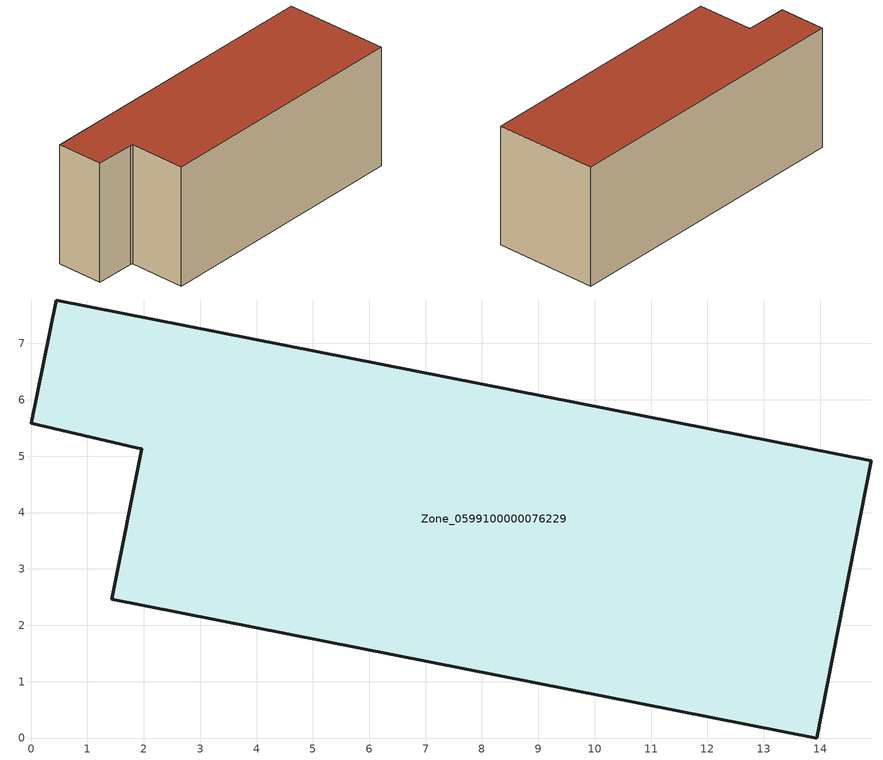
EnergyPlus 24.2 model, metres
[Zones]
Zone_0599100000076229
 floor ground (C_G): 1.97,5.13 1.87,5.15 0,5.58 0.44,7.77 14.91,4.92 13.94,0 1.43,2.46 z0
 wall outside (C_F): 1.87,5.15 1.97,5.13 1.43,2.46 13.94,0 14.91,4.92 0.44,7.77 0,5.58 1.87,5.15 z0:5.84
 roof outside (C_R): 13.94,0 14.91,4.92 0.44,7.77 0,5.58 1.87,5.15 1.97,5.13 1.43,2.46 z5.84
[BUILDING]
Pand.0599100000076229: North Axis=0; Terrain=City; Loads Convergence Tolerance Value=0.04; Temperature Convergence Tolerance Value=0.4; Solar Distribution=FullExterior; Maximum Number of Warmup Days=25; Minimum Number of Warmup Days=1
[Site:Location]
Rotterdam.The.Hague.AP_ZH_NLD Design_Conditions: Latitude=51.96; Longitude=4.45; Time Zone=1; Elevation=-4.5
[SITE:GROUNDTEMPERATURE:BUILDINGSURFACE]
18, 18, 18, 18, 18, 18, 18, 18, 18, 18, 18, 18
[MATERIAL] Thermal Absorptance=0.9; Solar Absorptance=0.7; Visible Absorptance=0.7
Name | Roughness | Thickness | Conductivity | Density | Specific Heat
G.TI.1946 | MediumSmooth | 0.15 | 1 | 540 | 1210
F.TI.1946 | Rough | 0.3 | 0.857143 | 1920 | 840
R.TI.1946 | MediumRough | 0.2 | 0.1 | 1500 | 1000
[CONSTRUCTION]
C_G: G.TI.1946
C_F: F.TI.1946
C_R: R.TI.1946
[ZONE]
Zone_0599100000076229: Type=1; Multiplier=1; Ceiling Height=Autocalculate; Volume=Autocalculate; Floor Area=autocalculate; Part of Total Floor Area=Yes
[ZONEINFILTRATION:DESIGNFLOWRATE]
Infil_Zone_0599100000076229: Zone or ZoneList or Space or SpaceList=Zone_0599100000076229; Schedule=AlwaysOn; Design Flow Rate Calculation Method=Flow/Area; Flow Rate per Floor Area=0.003; Constant Term Coefficient=1; Temperature Term Coefficient=0; Velocity Term Coefficient=0; Velocity Squared Term Coefficient=0
[HVACTEMPLATE:ZONE:IDEALLOADSAIRSYSTEM]
Zone_0599100000076229: Maximum Heating Supply Air Temperature=50; Minimum Cooling Supply Air Temperature=13; Maximum Heating Supply Air Humidity Ratio=0.0156; Minimum Cooling Supply Air Humidity Ratio=0.0077; Heating Limit=NoLimit; Cooling Limit=NoLimit; Dehumidification Control Type=ConstantSensibleHeatRatio; Cooling Sensible Heat Ratio=0.7; Dehumidification Setpoint=60; Humidification Control Type=None; Humidification Setpoint=30; Outdoor Air Method=None; Outdoor Air Flow Rate per Person=0.00944; Outdoor Air Flow Rate per Zone Floor Area=0; Outdoor Air Flow Rate per Zone=0; Demand Controlled Ventilation Type=None; Outdoor Air Economizer Type=NoEconomizer; Heat Recovery Type=None; Sensible Heat Recovery Effectiveness=0.7; Latent Heat Recovery Effectiveness=0.65
[ZONECONTROL:THERMOSTAT]
ThermostatControl_Zone_0599100000076229: Zone or ZoneList=Zone_0599100000076229; Control Type Schedule=DualSetpointControlType; Control 1=Thermostat_Zone_0599100000076229; Temperature Difference Between Cutout And Setpoint=0
[THERMOSTATSETPOINT:DUALSETPOINT]
Thermostat_Zone_0599100000076229: Heating Setpoint Temperature Schedule=HeatingSetpoint_Zone_0599100000076229; Cooling Setpoint Temperature Schedule=CoolingSetpoint_Zone_0599100000076229
[SCHEDULE:COMPACT]
HeatingSetpoint_Zone_0599100000076229: Through: 12/31, For: AllDays, Until: 24:00, 21
CoolingSetpoint_Zone_0599100000076229: Through: 12/31, For: AllDays, Until: 24:00, 24
DualSetpointControlType: Through: 12/31, For: AllDays, Until: 24:00, 4
AlwaysOn: Through: 12/31, For: AllDays, Until: 24:00, 1
